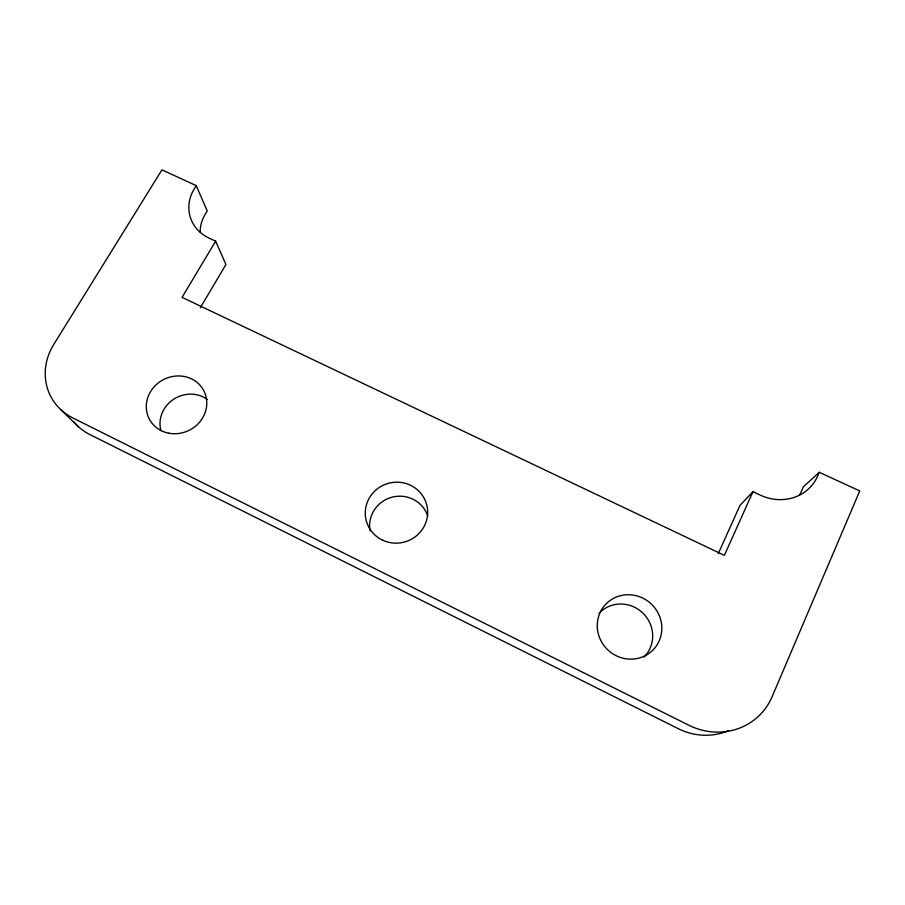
<?xml version="1.0" encoding="UTF-8"?>
<svg xmlns="http://www.w3.org/2000/svg" width="905" height="905" viewBox="0 0 905 905"><rect width="100%" height="100%" fill="white"/><g stroke="black" fill="none" stroke-linecap="round" stroke-linejoin="round"><path stroke-width="1.36" d="M200.175 232.178A38.621 34.876 -15.8 0 1 205.107 214.428L207.222 210.922L196.238 185.627L161.95 169.846L53.757 344.454A58.78 53.35 -28.2 0 0 72.875 417.986L688.818 725.222A64.855 61.144 47 0 0 772.146 696.635L859.75 490.94L819.263 472.308L817.441 476.471A44.13 40.657 28.5 0 1 760.517 495.216L752.949 491.687L739.985 505.397L718.253 553.656M752.949 491.687L724.373 555.353L182.063 297.36L215.628 241.16L209.055 238.094A40.295 36.155 -15.6 0 1 194.021 189.258L196.238 185.627M200.333 307.757L225.945 264.475L215.628 241.16M819.263 472.308L803.391 486.833L801.638 490.827A42.15 39.005 29.1 0 1 799.239 495.34M61.065 409.875L78.452 426.719M73.78 421.775A56.223 51.314 -28.7 0 0 89.787 434.513L678.218 728.661A61.812 58.406 47.9 0 0 728.299 730.731M599.053 613.285A31.37 30.193 44.5 0 1 642.957 613.171A31.37 30.193 44.5 0 1 643.975 657.075M370.043 530.794A29.865 29.164 -15.7 0 1 392.182 497.15A29.865 29.164 -15.7 0 1 427.737 515.963M160.943 430.61A29.39 27.297 -27.8 0 1 173.353 399.456A29.39 27.297 -27.8 0 1 207.392 399.49M597.424 628.952A32.874 31.596 43.1 0 0 648.455 653.761A32.874 31.596 43.1 0 0 642.742 598.092A32.874 31.596 43.1 0 0 597.424 628.952M382.374 540.047A31.256 30.431 -14.9 0 0 427.624 510.59A31.256 30.431 -14.9 0 0 379.41 487.365A31.256 30.431 -14.9 0 0 382.374 540.047M168.884 433.224A30.725 28.417 -27.2 0 0 205.707 395.428A30.725 28.417 -27.2 0 0 155.015 385.869A30.725 28.417 -27.2 0 0 168.884 433.224"/></g></svg>
